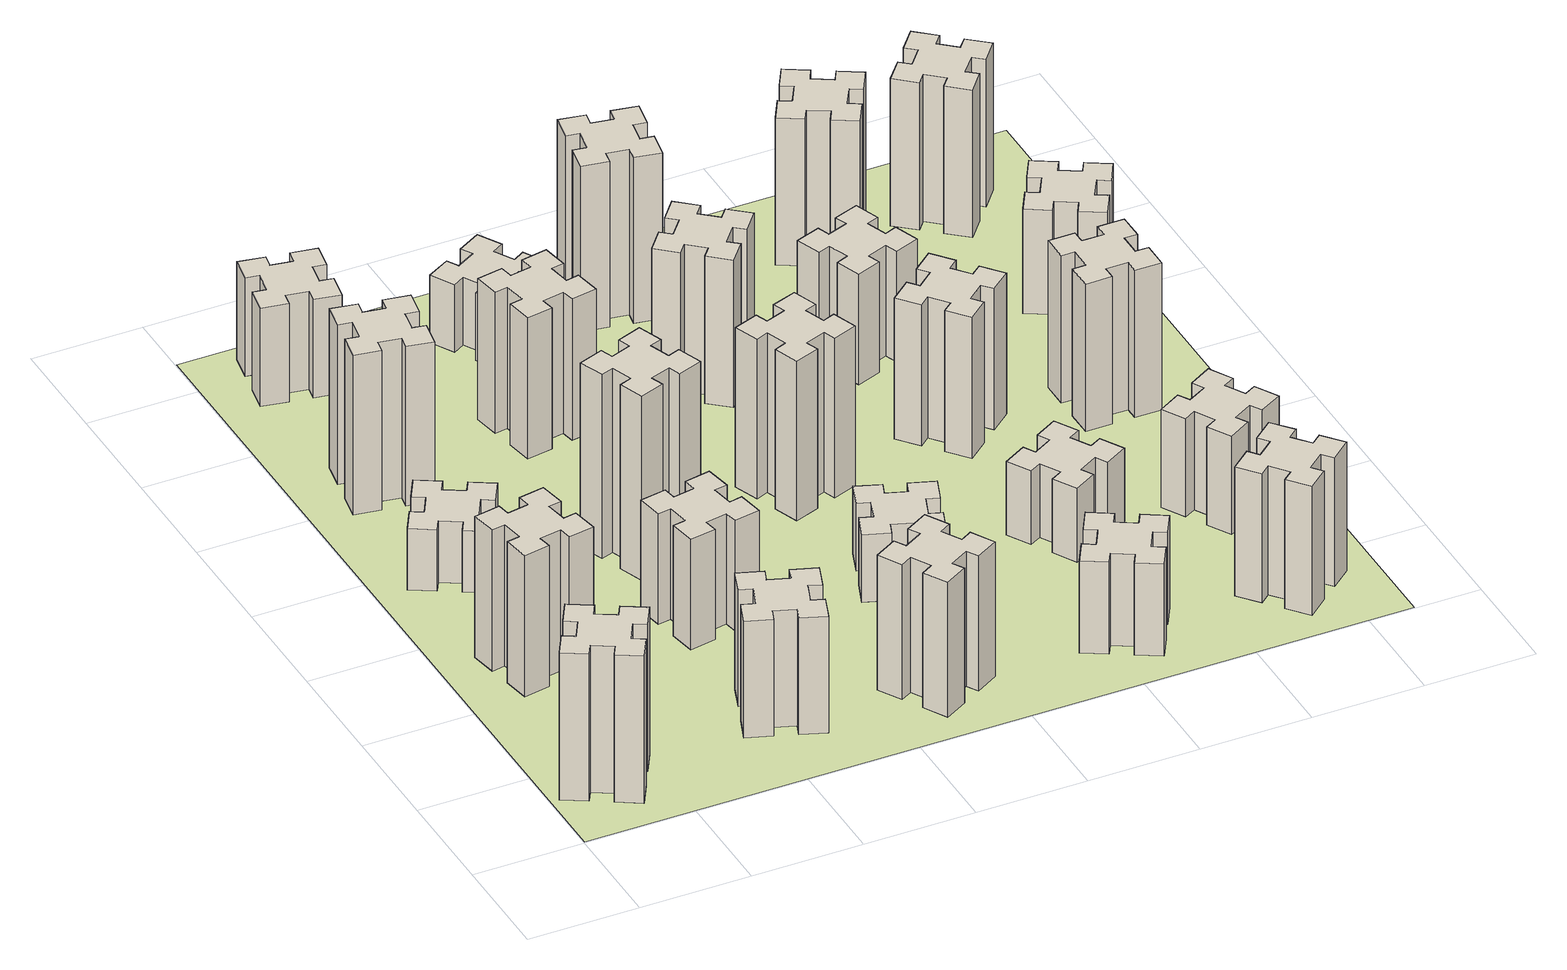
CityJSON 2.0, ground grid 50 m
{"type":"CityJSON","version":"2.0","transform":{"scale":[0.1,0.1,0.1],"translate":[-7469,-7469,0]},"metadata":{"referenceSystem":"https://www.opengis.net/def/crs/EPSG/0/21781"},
"CityObjects":{
"building1":{"type":"Building","attributes":{"class":"1000","function":"1000","usage":"1000","yearOfConstruction":2016,"roofType":"1000","measuredHeight":72,"storeysAboveGround":30,"storeysBelowGround":0},"geometry":[{"type":"Solid","lod":"1","boundaries":[[[[0,1,2,3,4,5,6,7,8,9,10,11,12,13,14,15,16,17,18,19]],[[17,16,20,21]],[[16,15,22,20]],[[15,14,23,22]],[[14,13,24,23]],[[13,12,25,24]],[[12,11,26,25]],[[11,10,27,26]],[[10,9,28,27]],[[9,8,29,28]],[[8,7,30,29]],[[7,6,31,30]],[[6,5,32,31]],[[5,4,33,32]],[[4,3,34,33]],[[3,2,35,34]],[[2,1,36,35]],[[1,0,37,36]],[[0,19,38,37]],[[19,18,39,38]],[[18,17,21,39]],[[24,25,26,27,28,29,30,31,32,33,34,35,36,37,38,39,21,20,22,23]]]]}]},
"building2":{"type":"Building","attributes":{"class":"1000","function":"1000","usage":"1000","yearOfConstruction":2016,"roofType":"1000","measuredHeight":69,"storeysAboveGround":30,"storeysBelowGround":0},"geometry":[{"type":"Solid","lod":"1","boundaries":[[[[40,41,42,43,44,45,46,47,48,49,50,51,52,53,54,55,56,57,58,59]],[[57,56,60,61]],[[56,55,62,60]],[[55,54,63,62]],[[54,53,64,63]],[[53,52,65,64]],[[52,51,66,65]],[[51,50,67,66]],[[50,49,68,67]],[[49,48,69,68]],[[48,47,70,69]],[[47,46,71,70]],[[46,45,72,71]],[[45,44,73,72]],[[44,43,74,73]],[[43,42,75,74]],[[42,41,76,75]],[[41,40,77,76]],[[40,59,78,77]],[[59,58,79,78]],[[58,57,61,79]],[[64,65,66,67,68,69,70,71,72,73,74,75,76,77,78,79,61,60,62,63]]]]}]},
"building3":{"type":"Building","attributes":{"class":"1000","function":"1000","usage":"1000","yearOfConstruction":2016,"roofType":"1000","measuredHeight":30,"storeysAboveGround":30,"storeysBelowGround":0},"geometry":[{"type":"Solid","lod":"1","boundaries":[[[[80,81,82,83,84,85,86,87,88,89,90,91,92,93,94,95,96,97,98,99]],[[97,96,100,101]],[[96,95,102,100]],[[95,94,103,102]],[[94,93,104,103]],[[93,92,105,104]],[[92,91,106,105]],[[91,90,107,106]],[[90,89,108,107]],[[89,88,109,108]],[[88,87,110,109]],[[87,86,111,110]],[[86,85,112,111]],[[85,84,113,112]],[[84,83,114,113]],[[83,82,115,114]],[[82,81,116,115]],[[81,80,117,116]],[[80,99,118,117]],[[99,98,119,118]],[[98,97,101,119]],[[104,105,106,107,108,109,110,111,112,113,114,115,116,117,118,119,101,100,102,103]]]]}]},
"building4":{"type":"Building","attributes":{"class":"1000","function":"1000","usage":"1000","yearOfConstruction":2016,"roofType":"1000","measuredHeight":78,"storeysAboveGround":30,"storeysBelowGround":0},"geometry":[{"type":"Solid","lod":"1","boundaries":[[[[120,121,122,123,124,125,126,127,128,129,130,131,132,133,134,135,136,137,138,139]],[[137,136,140,141]],[[136,135,142,140]],[[135,134,143,142]],[[134,133,144,143]],[[133,132,145,144]],[[132,131,146,145]],[[131,130,147,146]],[[130,129,148,147]],[[129,128,149,148]],[[128,127,150,149]],[[127,126,151,150]],[[126,125,152,151]],[[125,124,153,152]],[[124,123,154,153]],[[123,122,155,154]],[[122,121,156,155]],[[121,120,157,156]],[[120,139,158,157]],[[139,138,159,158]],[[138,137,141,159]],[[144,145,146,147,148,149,150,151,152,153,154,155,156,157,158,159,141,140,142,143]]]]}]},
"building5":{"type":"Building","attributes":{"class":"1000","function":"1000","usage":"1000","yearOfConstruction":2016,"roofType":"1000","measuredHeight":57,"storeysAboveGround":30,"storeysBelowGround":0},"geometry":[{"type":"Solid","lod":"1","boundaries":[[[[160,161,162,163,164,165,166,167,168,169,170,171,172,173,174,175,176,177,178,179]],[[177,176,180,181]],[[176,175,182,180]],[[175,174,183,182]],[[174,173,184,183]],[[173,172,185,184]],[[172,171,186,185]],[[171,170,187,186]],[[170,169,188,187]],[[169,168,189,188]],[[168,167,190,189]],[[167,166,191,190]],[[166,165,192,191]],[[165,164,193,192]],[[164,163,194,193]],[[163,162,195,194]],[[162,161,196,195]],[[161,160,197,196]],[[160,179,198,197]],[[179,178,199,198]],[[178,177,181,199]],[[184,185,186,187,188,189,190,191,192,193,194,195,196,197,198,199,181,180,182,183]]]]}]},
"building6":{"type":"Building","attributes":{"class":"1000","function":"1000","usage":"1000","yearOfConstruction":2016,"roofType":"1000","measuredHeight":48,"storeysAboveGround":30,"storeysBelowGround":0},"geometry":[{"type":"Solid","lod":"1","boundaries":[[[[200,201,202,203,204,205,206,207,208,209,210,211,212,213,214,215,216,217,218,219]],[[217,216,220,221]],[[216,215,222,220]],[[215,214,223,222]],[[214,213,224,223]],[[213,212,225,224]],[[212,211,226,225]],[[211,210,227,226]],[[210,209,228,227]],[[209,208,229,228]],[[208,207,230,229]],[[207,206,231,230]],[[206,205,232,231]],[[205,204,233,232]],[[204,203,234,233]],[[203,202,235,234]],[[202,201,236,235]],[[201,200,237,236]],[[200,219,238,237]],[[219,218,239,238]],[[218,217,221,239]],[[224,225,226,227,228,229,230,231,232,233,234,235,236,237,238,239,221,220,222,223]]]]}]},
"building7":{"type":"Building","attributes":{"class":"1000","function":"1000","usage":"1000","yearOfConstruction":2016,"roofType":"1000","measuredHeight":54,"storeysAboveGround":30,"storeysBelowGround":0},"geometry":[{"type":"Solid","lod":"1","boundaries":[[[[240,241,242,243,244,245,246,247,248,249,250,251,252,253,254,255,256,257,258,259]],[[257,256,260,261]],[[256,255,262,260]],[[255,254,263,262]],[[254,253,264,263]],[[253,252,265,264]],[[252,251,266,265]],[[251,250,267,266]],[[250,249,268,267]],[[249,248,269,268]],[[248,247,270,269]],[[247,246,271,270]],[[246,245,272,271]],[[245,244,273,272]],[[244,243,274,273]],[[243,242,275,274]],[[242,241,276,275]],[[241,240,277,276]],[[240,259,278,277]],[[259,258,279,278]],[[258,257,261,279]],[[264,265,266,267,268,269,270,271,272,273,274,275,276,277,278,279,261,260,262,263]]]]}]},
"building8":{"type":"Building","attributes":{"class":"1000","function":"1000","usage":"1000","yearOfConstruction":2016,"roofType":"1000","measuredHeight":90,"storeysAboveGround":30,"storeysBelowGround":0},"geometry":[{"type":"Solid","lod":"1","boundaries":[[[[280,281,282,283,284,285,286,287,288,289,290,291,292,293,294,295,296,297,298,299]],[[297,296,300,301]],[[296,295,302,300]],[[295,294,303,302]],[[294,293,304,303]],[[293,292,305,304]],[[292,291,306,305]],[[291,290,307,306]],[[290,289,308,307]],[[289,288,309,308]],[[288,287,310,309]],[[287,286,311,310]],[[286,285,312,311]],[[285,284,313,312]],[[284,283,314,313]],[[283,282,315,314]],[[282,281,316,315]],[[281,280,317,316]],[[280,299,318,317]],[[299,298,319,318]],[[298,297,301,319]],[[304,305,306,307,308,309,310,311,312,313,314,315,316,317,318,319,301,300,302,303]]]]}]},
"building9":{"type":"Building","attributes":{"class":"1000","function":"1000","usage":"1000","yearOfConstruction":2016,"roofType":"1000","measuredHeight":66,"storeysAboveGround":30,"storeysBelowGround":0},"geometry":[{"type":"Solid","lod":"1","boundaries":[[[[320,321,322,323,324,325,326,327,328,329,330,331,332,333,334,335,336,337,338,339]],[[337,336,340,341]],[[336,335,342,340]],[[335,334,343,342]],[[334,333,344,343]],[[333,332,345,344]],[[332,331,346,345]],[[331,330,347,346]],[[330,329,348,347]],[[329,328,349,348]],[[328,327,350,349]],[[327,326,351,350]],[[326,325,352,351]],[[325,324,353,352]],[[324,323,354,353]],[[323,322,355,354]],[[322,321,356,355]],[[321,320,357,356]],[[320,339,358,357]],[[339,338,359,358]],[[338,337,341,359]],[[344,345,346,347,348,349,350,351,352,353,354,355,356,357,358,359,341,340,342,343]]]]}]},
"building10":{"type":"Building","attributes":{"class":"1000","function":"1000","usage":"1000","yearOfConstruction":2016,"roofType":"1000","measuredHeight":69,"storeysAboveGround":30,"storeysBelowGround":0},"geometry":[{"type":"Solid","lod":"1","boundaries":[[[[360,361,362,363,364,365,366,367,368,369,370,371,372,373,374,375,376,377,378,379]],[[377,376,380,381]],[[376,375,382,380]],[[375,374,383,382]],[[374,373,384,383]],[[373,372,385,384]],[[372,371,386,385]],[[371,370,387,386]],[[370,369,388,387]],[[369,368,389,388]],[[368,367,390,389]],[[367,366,391,390]],[[366,365,392,391]],[[365,364,393,392]],[[364,363,394,393]],[[363,362,395,394]],[[362,361,396,395]],[[361,360,397,396]],[[360,379,398,397]],[[379,378,399,398]],[[378,377,381,399]],[[384,385,386,387,388,389,390,391,392,393,394,395,396,397,398,399,381,380,382,383]]]]}]},
"building11":{"type":"Building","attributes":{"class":"1000","function":"1000","usage":"1000","yearOfConstruction":2016,"roofType":"1000","measuredHeight":33,"storeysAboveGround":30,"storeysBelowGround":0},"geometry":[{"type":"Solid","lod":"1","boundaries":[[[[400,401,402,403,404,405,406,407,408,409,410,411,412,413,414,415,416,417,418,419]],[[417,416,420,421]],[[416,415,422,420]],[[415,414,423,422]],[[414,413,424,423]],[[413,412,425,424]],[[412,411,426,425]],[[411,410,427,426]],[[410,409,428,427]],[[409,408,429,428]],[[408,407,430,429]],[[407,406,431,430]],[[406,405,432,431]],[[405,404,433,432]],[[404,403,434,433]],[[403,402,435,434]],[[402,401,436,435]],[[401,400,437,436]],[[400,419,438,437]],[[419,418,439,438]],[[418,417,421,439]],[[424,425,426,427,428,429,430,431,432,433,434,435,436,437,438,439,421,420,422,423]]]]}]},
"building12":{"type":"Building","attributes":{"class":"1000","function":"1000","usage":"1000","yearOfConstruction":2016,"roofType":"1000","measuredHeight":33,"storeysAboveGround":30,"storeysBelowGround":0},"geometry":[{"type":"Solid","lod":"1","boundaries":[[[[440,441,442,443,444,445,446,447,448,449,450,451,452,453,454,455,456,457,458,459]],[[457,456,460,461]],[[456,455,462,460]],[[455,454,463,462]],[[454,453,464,463]],[[453,452,465,464]],[[452,451,466,465]],[[451,450,467,466]],[[450,449,468,467]],[[449,448,469,468]],[[448,447,470,469]],[[447,446,471,470]],[[446,445,472,471]],[[445,444,473,472]],[[444,443,474,473]],[[443,442,475,474]],[[442,441,476,475]],[[441,440,477,476]],[[440,459,478,477]],[[459,458,479,478]],[[458,457,461,479]],[[464,465,466,467,468,469,470,471,472,473,474,475,476,477,478,479,461,460,462,463]]]]}]},
"building13":{"type":"Building","attributes":{"class":"1000","function":"1000","usage":"1000","yearOfConstruction":2016,"roofType":"1000","measuredHeight":78,"storeysAboveGround":30,"storeysBelowGround":0},"geometry":[{"type":"Solid","lod":"1","boundaries":[[[[480,481,482,483,484,485,486,487,488,489,490,491,492,493,494,495,496,497,498,499]],[[497,496,500,501]],[[496,495,502,500]],[[495,494,503,502]],[[494,493,504,503]],[[493,492,505,504]],[[492,491,506,505]],[[491,490,507,506]],[[490,489,508,507]],[[489,488,509,508]],[[488,487,510,509]],[[487,486,511,510]],[[486,485,512,511]],[[485,484,513,512]],[[484,483,514,513]],[[483,482,515,514]],[[482,481,516,515]],[[481,480,517,516]],[[480,499,518,517]],[[499,498,519,518]],[[498,497,501,519]],[[504,505,506,507,508,509,510,511,512,513,514,515,516,517,518,519,501,500,502,503]]]]}]},
"building14":{"type":"Building","attributes":{"class":"1000","function":"1000","usage":"1000","yearOfConstruction":2016,"roofType":"1000","measuredHeight":72,"storeysAboveGround":30,"storeysBelowGround":0},"geometry":[{"type":"Solid","lod":"1","boundaries":[[[[520,521,522,523,524,525,526,527,528,529,530,531,532,533,534,535,536,537,538,539]],[[537,536,540,541]],[[536,535,542,540]],[[535,534,543,542]],[[534,533,544,543]],[[533,532,545,544]],[[532,531,546,545]],[[531,530,547,546]],[[530,529,548,547]],[[529,528,549,548]],[[528,527,550,549]],[[527,526,551,550]],[[526,525,552,551]],[[525,524,553,552]],[[524,523,554,553]],[[523,522,555,554]],[[522,521,556,555]],[[521,520,557,556]],[[520,539,558,557]],[[539,538,559,558]],[[538,537,541,559]],[[544,545,546,547,548,549,550,551,552,553,554,555,556,557,558,559,541,540,542,543]]]]}]},
"building15":{"type":"Building","attributes":{"class":"1000","function":"1000","usage":"1000","yearOfConstruction":2016,"roofType":"1000","measuredHeight":45,"storeysAboveGround":30,"storeysBelowGround":0},"geometry":[{"type":"Solid","lod":"1","boundaries":[[[[560,561,562,563,564,565,566,567,568,569,570,571,572,573,574,575,576,577,578,579]],[[577,576,580,581]],[[576,575,582,580]],[[575,574,583,582]],[[574,573,584,583]],[[573,572,585,584]],[[572,571,586,585]],[[571,570,587,586]],[[570,569,588,587]],[[569,568,589,588]],[[568,567,590,589]],[[567,566,591,590]],[[566,565,592,591]],[[565,564,593,592]],[[564,563,594,593]],[[563,562,595,594]],[[562,561,596,595]],[[561,560,597,596]],[[560,579,598,597]],[[579,578,599,598]],[[578,577,581,599]],[[584,585,586,587,588,589,590,591,592,593,594,595,596,597,598,599,581,580,582,583]]]]}]},
"building16":{"type":"Building","attributes":{"class":"1000","function":"1000","usage":"1000","yearOfConstruction":2016,"roofType":"1000","measuredHeight":81,"storeysAboveGround":30,"storeysBelowGround":0},"geometry":[{"type":"Solid","lod":"1","boundaries":[[[[600,601,602,603,604,605,606,607,608,609,610,611,612,613,614,615,616,617,618,619]],[[617,616,620,621]],[[616,615,622,620]],[[615,614,623,622]],[[614,613,624,623]],[[613,612,625,624]],[[612,611,626,625]],[[611,610,627,626]],[[610,609,628,627]],[[609,608,629,628]],[[608,607,630,629]],[[607,606,631,630]],[[606,605,632,631]],[[605,604,633,632]],[[604,603,634,633]],[[603,602,635,634]],[[602,601,636,635]],[[601,600,637,636]],[[600,619,638,637]],[[619,618,639,638]],[[618,617,621,639]],[[624,625,626,627,628,629,630,631,632,633,634,635,636,637,638,639,621,620,622,623]]]]}]},
"building17":{"type":"Building","attributes":{"class":"1000","function":"1000","usage":"1000","yearOfConstruction":2016,"roofType":"1000","measuredHeight":36,"storeysAboveGround":30,"storeysBelowGround":0},"geometry":[{"type":"Solid","lod":"1","boundaries":[[[[640,641,642,643,644,645,646,647,648,649,650,651,652,653,654,655,656,657,658,659]],[[657,656,660,661]],[[656,655,662,660]],[[655,654,663,662]],[[654,653,664,663]],[[653,652,665,664]],[[652,651,666,665]],[[651,650,667,666]],[[650,649,668,667]],[[649,648,669,668]],[[648,647,670,669]],[[647,646,671,670]],[[646,645,672,671]],[[645,644,673,672]],[[644,643,674,673]],[[643,642,675,674]],[[642,641,676,675]],[[641,640,677,676]],[[640,659,678,677]],[[659,658,679,678]],[[658,657,661,679]],[[664,665,666,667,668,669,670,671,672,673,674,675,676,677,678,679,661,660,662,663]]]]}]},
"building18":{"type":"Building","attributes":{"class":"1000","function":"1000","usage":"1000","yearOfConstruction":2016,"roofType":"1000","measuredHeight":69,"storeysAboveGround":30,"storeysBelowGround":0},"geometry":[{"type":"Solid","lod":"1","boundaries":[[[[680,681,682,683,684,685,686,687,688,689,690,691,692,693,694,695,696,697,698,699]],[[697,696,700,701]],[[696,695,702,700]],[[695,694,703,702]],[[694,693,704,703]],[[693,692,705,704]],[[692,691,706,705]],[[691,690,707,706]],[[690,689,708,707]],[[689,688,709,708]],[[688,687,710,709]],[[687,686,711,710]],[[686,685,712,711]],[[685,684,713,712]],[[684,683,714,713]],[[683,682,715,714]],[[682,681,716,715]],[[681,680,717,716]],[[680,699,718,717]],[[699,698,719,718]],[[698,697,701,719]],[[704,705,706,707,708,709,710,711,712,713,714,715,716,717,718,719,701,700,702,703]]]]}]},
"building19":{"type":"Building","attributes":{"class":"1000","function":"1000","usage":"1000","yearOfConstruction":2016,"roofType":"1000","measuredHeight":54,"storeysAboveGround":30,"storeysBelowGround":0},"geometry":[{"type":"Solid","lod":"1","boundaries":[[[[720,721,722,723,724,725,726,727,728,729,730,731,732,733,734,735,736,737,738,739]],[[737,736,740,741]],[[736,735,742,740]],[[735,734,743,742]],[[734,733,744,743]],[[733,732,745,744]],[[732,731,746,745]],[[731,730,747,746]],[[730,729,748,747]],[[729,728,749,748]],[[728,727,750,749]],[[727,726,751,750]],[[726,725,752,751]],[[725,724,753,752]],[[724,723,754,753]],[[723,722,755,754]],[[722,721,756,755]],[[721,720,757,756]],[[720,739,758,757]],[[739,738,759,758]],[[738,737,741,759]],[[744,745,746,747,748,749,750,751,752,753,754,755,756,757,758,759,741,740,742,743]]]]}]},
"building20":{"type":"Building","attributes":{"class":"1000","function":"1000","usage":"1000","yearOfConstruction":2016,"roofType":"1000","measuredHeight":63,"storeysAboveGround":30,"storeysBelowGround":0},"geometry":[{"type":"Solid","lod":"1","boundaries":[[[[760,761,762,763,764,765,766,767,768,769,770,771,772,773,774,775,776,777,778,779]],[[777,776,780,781]],[[776,775,782,780]],[[775,774,783,782]],[[774,773,784,783]],[[773,772,785,784]],[[772,771,786,785]],[[771,770,787,786]],[[770,769,788,787]],[[769,768,789,788]],[[768,767,790,789]],[[767,766,791,790]],[[766,765,792,791]],[[765,764,793,792]],[[764,763,794,793]],[[763,762,795,794]],[[762,761,796,795]],[[761,760,797,796]],[[760,779,798,797]],[[779,778,799,798]],[[778,777,781,799]],[[784,785,786,787,788,789,790,791,792,793,794,795,796,797,798,799,781,780,782,783]]]]}]},
"building21":{"type":"Building","attributes":{"class":"1000","function":"1000","usage":"1000","yearOfConstruction":2016,"roofType":"1000","measuredHeight":48,"storeysAboveGround":30,"storeysBelowGround":0},"geometry":[{"type":"Solid","lod":"1","boundaries":[[[[800,801,802,803,804,805,806,807,808,809,810,811,812,813,814,815,816,817,818,819]],[[817,816,820,821]],[[816,815,822,820]],[[815,814,823,822]],[[814,813,824,823]],[[813,812,825,824]],[[812,811,826,825]],[[811,810,827,826]],[[810,809,828,827]],[[809,808,829,828]],[[808,807,830,829]],[[807,806,831,830]],[[806,805,832,831]],[[805,804,833,832]],[[804,803,834,833]],[[803,802,835,834]],[[802,801,836,835]],[[801,800,837,836]],[[800,819,838,837]],[[819,818,839,838]],[[818,817,821,839]],[[824,825,826,827,828,829,830,831,832,833,834,835,836,837,838,839,821,820,822,823]]]]}]},
"building22":{"type":"Building","attributes":{"class":"1000","function":"1000","usage":"1000","yearOfConstruction":2016,"roofType":"1000","measuredHeight":72,"storeysAboveGround":30,"storeysBelowGround":0},"geometry":[{"type":"Solid","lod":"1","boundaries":[[[[840,841,842,843,844,845,846,847,848,849,850,851,852,853,854,855,856,857,858,859]],[[857,856,860,861]],[[856,855,862,860]],[[855,854,863,862]],[[854,853,864,863]],[[853,852,865,864]],[[852,851,866,865]],[[851,850,867,866]],[[850,849,868,867]],[[849,848,869,868]],[[848,847,870,869]],[[847,846,871,870]],[[846,845,872,871]],[[845,844,873,872]],[[844,843,874,873]],[[843,842,875,874]],[[842,841,876,875]],[[841,840,877,876]],[[840,859,878,877]],[[859,858,879,878]],[[858,857,861,879]],[[864,865,866,867,868,869,870,871,872,873,874,875,876,877,878,879,861,860,862,863]]]]}]},
"building23":{"type":"Building","attributes":{"class":"1000","function":"1000","usage":"1000","yearOfConstruction":2016,"roofType":"1000","measuredHeight":72,"storeysAboveGround":30,"storeysBelowGround":0},"geometry":[{"type":"Solid","lod":"1","boundaries":[[[[880,881,882,883,884,885,886,887,888,889,890,891,892,893,894,895,896,897,898,899]],[[897,896,900,901]],[[896,895,902,900]],[[895,894,903,902]],[[894,893,904,903]],[[893,892,905,904]],[[892,891,906,905]],[[891,890,907,906]],[[890,889,908,907]],[[889,888,909,908]],[[888,887,910,909]],[[887,886,911,910]],[[886,885,912,911]],[[885,884,913,912]],[[884,883,914,913]],[[883,882,915,914]],[[882,881,916,915]],[[881,880,917,916]],[[880,899,918,917]],[[899,898,919,918]],[[898,897,901,919]],[[904,905,906,907,908,909,910,911,912,913,914,915,916,917,918,919,901,900,902,903]]]]}]},
"building24":{"type":"Building","attributes":{"class":"1000","function":"1000","usage":"1000","yearOfConstruction":2016,"roofType":"1000","measuredHeight":51,"storeysAboveGround":30,"storeysBelowGround":0},"geometry":[{"type":"Solid","lod":"1","boundaries":[[[[920,921,922,923,924,925,926,927,928,929,930,931,932,933,934,935,936,937,938,939]],[[937,936,940,941]],[[936,935,942,940]],[[935,934,943,942]],[[934,933,944,943]],[[933,932,945,944]],[[932,931,946,945]],[[931,930,947,946]],[[930,929,948,947]],[[929,928,949,948]],[[928,927,950,949]],[[927,926,951,950]],[[926,925,952,951]],[[925,924,953,952]],[[924,923,954,953]],[[923,922,955,954]],[[922,921,956,955]],[[921,920,957,956]],[[920,939,958,957]],[[939,938,959,958]],[[938,937,941,959]],[[944,945,946,947,948,949,950,951,952,953,954,955,956,957,958,959,941,940,942,943]]]]}]},
"building25":{"type":"Building","attributes":{"class":"1000","function":"1000","usage":"1000","yearOfConstruction":2016,"roofType":"1000","measuredHeight":72,"storeysAboveGround":30,"storeysBelowGround":0},"geometry":[{"type":"Solid","lod":"1","boundaries":[[[[960,961,962,963,964,965,966,967,968,969,970,971,972,973,974,975,976,977,978,979]],[[977,976,980,981]],[[976,975,982,980]],[[975,974,983,982]],[[974,973,984,983]],[[973,972,985,984]],[[972,971,986,985]],[[971,970,987,986]],[[970,969,988,987]],[[969,968,989,988]],[[968,967,990,989]],[[967,966,991,990]],[[966,965,992,991]],[[965,964,993,992]],[[964,963,994,993]],[[963,962,995,994]],[[962,961,996,995]],[[961,960,997,996]],[[960,979,998,997]],[[979,978,999,998]],[[978,977,981,999]],[[984,985,986,987,988,989,990,991,992,993,994,995,996,997,998,999,981,980,982,983]]]]}]},
"landuse1":{"type":"LandUse","attributes":{"name":"plot1","function":"1010"},"geometry":[{"type":"MultiSurface","lod":"1","boundaries":[[[1000,1001,1002,1003]]]}]}
},
"vertices":[
[177,305,0],[264,255,0],[234,203,0],[338,143,0],[398,247,0],[346,277,0],[396,364,0],[448,334,0],[508,438,0],[404,498,0],[374,446,0],[287,496,0],[317,548,0],[213,608,0],[153,504,0],[205,474,0],[155,387,0],[103,417,0],[43,313,0],[147,253,0],[155,387,720],[103,417,720],[205,474,720],[153,504,720],[213,608,720],[317,548,720],[287,496,720],[374,446,720],[404,498,720],[508,438,720],[448,334,720],[396,364,720],[346,277,720],[398,247,720],[338,143,720],[234,203,720],[264,255,720],[177,305,720],[147,253,720],[43,313,720],
[492,1185,0],[475,1284,0],[534,1294,0],[513,1412,0],[395,1391,0],[405,1332,0],[307,1315,0],[297,1374,0],[178,1353,0],[199,1235,0],[258,1245,0],[276,1147,0],[217,1137,0],[237,1018,0],[356,1039,0],[345,1098,0],[444,1116,0],[454,1057,0],[572,1077,0],[551,1196,0],[444,1116,690],[454,1057,690],[345,1098,690],[356,1039,690],[237,1018,690],[217,1137,690],[276,1147,690],[258,1245,690],[199,1235,690],[178,1353,690],[297,1374,690],[307,1315,690],[405,1332,690],[395,1391,690],[513,1412,690],[534,1294,690],[475,1284,690],[492,1185,690],[551,1196,690],[572,1077,690],
[277,1885,0],[364,1835,0],[334,1783,0],[438,1723,0],[498,1827,0],[446,1857,0],[496,1944,0],[548,1914,0],[608,2018,0],[504,2078,0],[474,2026,0],[387,2076,0],[417,2128,0],[313,2188,0],[253,2084,0],[305,2054,0],[255,1967,0],[203,1997,0],[143,1893,0],[247,1833,0],[255,1967,300],[203,1997,300],[305,2054,300],[253,2084,300],[313,2188,300],[417,2128,300],[387,2076,300],[474,2026,300],[504,2078,300],[608,2018,300],[548,1914,300],[496,1944,300],[446,1857,300],[498,1827,300],[438,1723,300],[334,1783,300],[364,1835,300],[277,1885,300],[247,1833,300],[143,1893,300],
[475,2527,0],[492,2625,0],[551,2615,0],[572,2733,0],[454,2754,0],[444,2695,0],[345,2712,0],[356,2771,0],[237,2792,0],[217,2674,0],[276,2664,0],[258,2565,0],[199,2576,0],[178,2457,0],[297,2437,0],[307,2496,0],[405,2478,0],[395,2419,0],[513,2398,0],[534,2517,0],[405,2478,780],[395,2419,780],[307,2496,780],[297,2437,780],[178,2457,780],[199,2576,780],[258,2565,780],[276,2664,780],[217,2674,780],[237,2792,780],[356,2771,780],[345,2712,780],[444,2695,780],[454,2754,780],[572,2733,780],[551,2615,780],[492,2625,780],[475,2527,780],[534,2517,780],[513,2398,780],
[1202,391,0],[1236,485,0],[1292,464,0],[1333,577,0],[1220,618,0],[1200,562,0],[1106,596,0],[1127,652,0],[1014,693,0],[973,580,0],[1029,560,0],[995,466,0],[939,487,0],[897,374,0],[1010,333,0],[1031,389,0],[1125,355,0],[1104,299,0],[1217,257,0],[1258,370,0],[1125,355,570],[1104,299,570],[1031,389,570],[1010,333,570],[897,374,570],[939,487,570],[995,466,570],[1029,560,570],[973,580,570],[1014,693,570],[1127,652,570],[1106,596,570],[1200,562,570],[1220,618,570],[1333,577,570],[1292,464,570],[1236,485,570],[1202,391,570],[1258,370,570],[1217,257,570],
[444,3535,0],[345,3552,0],[356,3611,0],[237,3632,0],[217,3514,0],[276,3504,0],[258,3405,0],[199,3416,0],[178,3297,0],[297,3277,0],[307,3336,0],[405,3318,0],[395,3259,0],[513,3238,0],[534,3357,0],[475,3367,0],[492,3465,0],[551,3455,0],[572,3573,0],[454,3594,0],[492,3465,480],[551,3455,480],[475,3367,480],[534,3357,480],[513,3238,480],[395,3259,480],[405,3318,480],[307,3336,480],[297,3277,480],[178,3297,480],[199,3416,480],[258,3405,480],[276,3504,480],[217,3514,480],[237,3632,480],[356,3611,480],[345,3552,480],[444,3535,480],[454,3594,480],[572,3573,480],
[1232,1185,0],[1215,1284,0],[1274,1294,0],[1253,1412,0],[1135,1391,0],[1145,1332,0],[1047,1315,0],[1037,1374,0],[918,1353,0],[939,1235,0],[998,1245,0],[1016,1147,0],[957,1137,0],[977,1018,0],[1096,1039,0],[1085,1098,0],[1184,1116,0],[1194,1057,0],[1312,1077,0],[1291,1196,0],[1184,1116,540],[1194,1057,540],[1085,1098,540],[1096,1039,540],[977,1018,540],[957,1137,540],[1016,1147,540],[998,1245,540],[939,1235,540],[918,1353,540],[1037,1374,540],[1047,1315,540],[1145,1332,540],[1135,1391,540],[1253,1412,540],[1274,1294,540],[1215,1284,540],[1232,1185,540],[1291,1196,540],[1312,1077,540],
[1236,1746,0],[1202,1840,0],[1258,1860,0],[1217,1973,0],[1104,1932,0],[1125,1876,0],[1031,1842,0],[1010,1898,0],[897,1857,0],[939,1744,0],[995,1765,0],[1029,1671,0],[973,1650,0],[1014,1537,0],[1127,1579,0],[1106,1635,0],[1200,1669,0],[1220,1613,0],[1333,1654,0],[1292,1767,0],[1200,1669,900],[1220,1613,900],[1106,1635,900],[1127,1579,900],[1014,1537,900],[973,1650,900],[1029,1671,900],[995,1765,900],[939,1744,900],[897,1857,900],[1010,1898,900],[1031,1842,900],[1125,1876,900],[1104,1932,900],[1217,1973,900],[1258,1860,900],[1202,1840,900],[1236,1746,900],[1292,1767,900],[1333,1654,900],
[1635,364,0],[1685,277,0],[1633,247,0],[1693,143,0],[1797,203,0],[1767,255,0],[1854,305,0],[1884,253,0],[1988,313,0],[1928,417,0],[1876,387,0],[1826,474,0],[1878,504,0],[1818,608,0],[1714,548,0],[1744,496,0],[1657,446,0],[1627,498,0],[1523,438,0],[1583,334,0],[1657,446,660],[1627,498,660],[1744,496,660],[1714,548,660],[1818,608,660],[1878,504,660],[1826,474,660],[1876,387,660],[1928,417,660],[1988,313,660],[1884,253,660],[1854,305,660],[1767,255,660],[1797,203,660],[1693,143,660],[1633,247,660],[1685,277,660],[1635,364,660],[1583,334,660],[1523,438,660],
[1232,2665,0],[1215,2764,0],[1274,2774,0],[1253,2892,0],[1135,2871,0],[1145,2812,0],[1047,2795,0],[1037,2854,0],[918,2833,0],[939,2715,0],[998,2725,0],[1016,2627,0],[957,2617,0],[977,2498,0],[1096,2519,0],[1085,2578,0],[1184,2596,0],[1194,2537,0],[1312,2557,0],[1291,2676,0],[1184,2596,690],[1194,2537,690],[1085,2578,690],[1096,2519,690],[977,2498,690],[957,2617,690],[1016,2627,690],[998,2725,690],[939,2715,690],[918,2833,690],[1037,2854,690],[1047,2795,690],[1145,2812,690],[1135,2871,690],[1253,2892,690],[1274,2774,690],[1215,2764,690],[1232,2665,690],[1291,2676,690],[1312,2557,690],
[1336,3347,0],[1286,3434,0],[1338,3464,0],[1278,3568,0],[1174,3508,0],[1204,3456,0],[1117,3406,0],[1087,3458,0],[983,3398,0],[1043,3294,0],[1095,3324,0],[1145,3237,0],[1093,3207,0],[1153,3103,0],[1257,3163,0],[1227,3215,0],[1314,3265,0],[1344,3213,0],[1448,3273,0],[1388,3377,0],[1314,3265,330],[1344,3213,330],[1227,3215,330],[1257,3163,330],[1153,3103,330],[1093,3207,330],[1145,3237,330],[1095,3324,330],[1043,3294,330],[983,3398,330],[1087,3458,330],[1117,3406,330],[1204,3456,330],[1174,3508,330],[1278,3568,330],[1338,3464,330],[1286,3434,330],[1336,3347,330],[1388,3377,330],[1448,3273,330],
[1871,1029,0],[1965,995,0],[1944,939,0],[2057,897,0],[2098,1010,0],[2042,1031,0],[2076,1125,0],[2132,1104,0],[2173,1217,0],[2060,1258,0],[2040,1202,0],[1946,1236,0],[1967,1292,0],[1854,1333,0],[1813,1220,0],[1869,1200,0],[1835,1106,0],[1779,1127,0],[1737,1014,0],[1850,973,0],[1835,1106,330],[1779,1127,330],[1869,1200,330],[1813,1220,330],[1854,1333,330],[1967,1292,330],[1946,1236,330],[2040,1202,330],[2060,1258,330],[2173,1217,330],[2132,1104,330],[2076,1125,330],[2042,1031,330],[2098,1010,330],[2057,897,330],[1944,939,330],[1965,995,330],[1871,1029,330],[1850,973,330],[1737,1014,330],
[1976,1846,0],[1942,1940,0],[1998,1960,0],[1957,2073,0],[1844,2032,0],[1865,1976,0],[1771,1942,0],[1750,1998,0],[1637,1957,0],[1679,1844,0],[1735,1865,0],[1769,1771,0],[1713,1750,0],[1754,1637,0],[1867,1679,0],[1846,1735,0],[1940,1769,0],[1960,1713,0],[2073,1754,0],[2032,1867,0],[1940,1769,780],[1960,1713,780],[1846,1735,780],[1867,1679,780],[1754,1637,780],[1713,1750,780],[1769,1771,780],[1735,1865,780],[1679,1844,780],[1637,1957,780],[1750,1998,780],[1771,1942,780],[1865,1976,780],[1844,2032,780],[1957,2073,780],[1998,1960,780],[1942,1940,780],[1976,1846,780],[2032,1867,780],[2073,1754,780],
[1907,2586,0],[1972,2663,0],[2018,2624,0],[2095,2716,0],[2003,2793,0],[1964,2747,0],[1888,2812,0],[1926,2858,0],[1834,2935,0],[1757,2843,0],[1803,2804,0],[1739,2728,0],[1693,2766,0],[1616,2674,0],[1708,2597,0],[1746,2643,0],[1823,2579,0],[1784,2533,0],[1876,2456,0],[1953,2548,0],[1823,2579,720],[1784,2533,720],[1746,2643,720],[1708,2597,720],[1616,2674,720],[1693,2766,720],[1739,2728,720],[1803,2804,720],[1757,2843,720],[1834,2935,720],[1926,2858,720],[1888,2812,720],[1964,2747,720],[2003,2793,720],[2095,2716,720],[2018,2624,720],[1972,2663,720],[1907,2586,720],[1953,2548,720],[1876,2456,720],
[2497,305,0],[2584,255,0],[2554,203,0],[2658,143,0],[2718,247,0],[2666,277,0],[2716,364,0],[2768,334,0],[2828,438,0],[2724,498,0],[2694,446,0],[2607,496,0],[2637,548,0],[2533,608,0],[2473,504,0],[2525,474,0],[2475,387,0],[2423,417,0],[2363,313,0],[2467,253,0],[2475,387,450],[2423,417,450],[2525,474,450],[2473,504,450],[2533,608,450],[2637,548,450],[2607,496,450],[2694,446,450],[2724,498,450],[2828,438,450],[2768,334,450],[2716,364,450],[2666,277,450],[2718,247,450],[2658,143,450],[2554,203,450],[2584,255,450],[2497,305,450],[2467,253,450],[2363,313,450],
[1687,3236,0],[1785,3218,0],[1775,3159,0],[1893,3138,0],[1914,3257,0],[1855,3267,0],[1872,3365,0],[1931,3355,0],[1952,3473,0],[1834,3494,0],[1824,3435,0],[1725,3452,0],[1736,3511,0],[1617,3532,0],[1597,3414,0],[1656,3404,0],[1638,3305,0],[1579,3316,0],[1558,3197,0],[1677,3177,0],[1638,3305,810],[1579,3316,810],[1656,3404,810],[1597,3414,810],[1617,3532,810],[1736,3511,810],[1725,3452,810],[1824,3435,810],[1834,3494,810],[1952,3473,810],[1931,3355,810],[1872,3365,810],[1855,3267,810],[1914,3257,810],[1893,3138,810],[1775,3159,810],[1785,3218,810],[1687,3236,810],[1677,3177,810],[1558,3197,810],
[2575,1104,0],[2625,1017,0],[2573,987,0],[2633,883,0],[2737,943,0],[2707,995,0],[2794,1045,0],[2824,993,0],[2928,1053,0],[2868,1157,0],[2816,1127,0],[2766,1214,0],[2818,1244,0],[2758,1348,0],[2654,1288,0],[2684,1236,0],[2597,1186,0],[2567,1238,0],[2463,1178,0],[2523,1074,0],[2597,1186,360],[2567,1238,360],[2684,1236,360],[2654,1288,360],[2758,1348,360],[2818,1244,360],[2766,1214,360],[2816,1127,360],[2868,1157,360],[2928,1053,360],[2824,993,360],[2794,1045,360],[2707,995,360],[2737,943,360],[2633,883,360],[2573,987,360],[2625,1017,360],[2575,1104,360],[2523,1074,360],[2463,1178,360],
[2628,1839,0],[2704,1903,0],[2743,1857,0],[2835,1934,0],[2758,2026,0],[2712,1988,0],[2647,2064,0],[2693,2103,0],[2616,2195,0],[2524,2118,0],[2563,2072,0],[2486,2007,0],[2448,2053,0],[2356,1976,0],[2433,1884,0],[2479,1923,0],[2543,1846,0],[2497,1808,0],[2574,1716,0],[2666,1793,0],[2543,1846,690],[2497,1808,690],[2479,1923,690],[2433,1884,690],[2356,1976,690],[2448,2053,690],[2486,2007,690],[2563,2072,690],[2524,2118,690],[2616,2195,690],[2693,2103,690],[2647,2064,690],[2712,1988,690],[2758,2026,690],[2835,1934,690],[2743,1857,690],[2704,1903,690],[2628,1839,690],[2666,1793,690],[2574,1716,690],
[2375,2605,0],[2409,2511,0],[2353,2490,0],[2394,2377,0],[2507,2419,0],[2486,2475,0],[2580,2509,0],[2600,2453,0],[2713,2494,0],[2672,2607,0],[2616,2586,0],[2582,2680,0],[2638,2700,0],[2597,2813,0],[2484,2772,0],[2505,2716,0],[2411,2682,0],[2390,2738,0],[2277,2697,0],[2319,2584,0],[2411,2682,540],[2390,2738,540],[2505,2716,540],[2484,2772,540],[2597,2813,540],[2638,2700,540],[2582,2680,540],[2616,2586,540],[2672,2607,540],[2713,2494,540],[2600,2453,540],[2580,2509,540],[2486,2475,540],[2507,2419,540],[2394,2377,540],[2353,2490,540],[2409,2511,540],[2375,2605,540],[2319,2584,540],[2277,2697,540],
[3368,259,0],[3444,323,0],[3483,277,0],[3575,354,0],[3498,446,0],[3452,408,0],[3387,484,0],[3433,523,0],[3356,615,0],[3264,538,0],[3303,492,0],[3226,427,0],[3188,473,0],[3096,396,0],[3173,304,0],[3219,343,0],[3283,266,0],[3237,228,0],[3314,136,0],[3406,213,0],[3283,266,630],[3237,228,630],[3219,343,630],[3173,304,630],[3096,396,630],[3188,473,630],[3226,427,630],[3303,492,630],[3264,538,630],[3356,615,630],[3433,523,630],[3387,484,630],[3452,408,630],[3498,446,630],[3575,354,630],[3483,277,630],[3444,323,630],[3368,259,630],[3406,213,630],[3314,136,630],
[3456,1027,0],[3406,1114,0],[3458,1144,0],[3398,1248,0],[3294,1188,0],[3324,1136,0],[3237,1086,0],[3207,1138,0],[3103,1078,0],[3163,974,0],[3215,1004,0],[3265,917,0],[3213,887,0],[3273,783,0],[3377,843,0],[3347,895,0],[3434,945,0],[3464,893,0],[3568,953,0],[3508,1057,0],[3434,945,480],[3464,893,480],[3347,895,480],[3377,843,480],[3273,783,480],[3213,887,480],[3265,917,480],[3215,1004,480],[3163,974,480],[3103,1078,480],[3207,1138,480],[3237,1086,480],[3324,1136,480],[3294,1188,480],[3398,1248,480],[3458,1144,480],[3406,1114,480],[3456,1027,480],[3508,1057,480],[3568,953,480],
[2625,3434,0],[2575,3347,0],[2523,3377,0],[2463,3273,0],[2567,3213,0],[2597,3265,0],[2684,3215,0],[2654,3163,0],[2758,3103,0],[2818,3207,0],[2766,3237,0],[2816,3324,0],[2868,3294,0],[2928,3398,0],[2824,3458,0],[2794,3406,0],[2707,3456,0],[2737,3508,0],[2633,3568,0],[2573,3464,0],[2707,3456,720],[2737,3508,720],[2794,3406,720],[2824,3458,720],[2928,3398,720],[2868,3294,720],[2816,3324,720],[2766,3237,720],[2818,3207,720],[2758,3103,720],[2654,3163,720],[2684,3215,720],[2597,3265,720],[2567,3213,720],[2463,3273,720],[2523,3377,720],[2575,3347,720],[2625,3434,720],[2573,3464,720],[2633,3568,720],
[3125,1905,0],[3125,1805,0],[3065,1805,0],[3065,1685,0],[3185,1685,0],[3185,1745,0],[3285,1745,0],[3285,1685,0],[3405,1685,0],[3405,1805,0],[3345,1805,0],[3345,1905,0],[3405,1905,0],[3405,2025,0],[3285,2025,0],[3285,1965,0],[3185,1965,0],[3185,2025,0],[3065,2025,0],[3065,1905,0],[3185,1965,720],[3185,2025,720],[3285,1965,720],[3285,2025,720],[3405,2025,720],[3405,1905,720],[3345,1905,720],[3345,1805,720],[3405,1805,720],[3405,1685,720],[3285,1685,720],[3285,1745,720],[3185,1745,720],[3185,1685,720],[3065,1685,720],[3065,1805,720],[3125,1805,720],[3125,1905,720],[3065,1905,720],[3065,2025,720],
[3534,2666,0],[3447,2716,0],[3477,2768,0],[3373,2828,0],[3313,2724,0],[3365,2694,0],[3315,2607,0],[3263,2637,0],[3203,2533,0],[3307,2473,0],[3337,2525,0],[3424,2475,0],[3394,2423,0],[3498,2363,0],[3558,2467,0],[3506,2497,0],[3556,2584,0],[3608,2554,0],[3668,2658,0],[3564,2718,0],[3556,2584,510],[3608,2554,510],[3506,2497,510],[3558,2467,510],[3498,2363,510],[3394,2423,510],[3424,2475,510],[3337,2525,510],[3307,2473,510],[3203,2533,510],[3263,2637,510],[3315,2607,510],[3365,2694,510],[3313,2724,510],[3373,2828,510],[3477,2768,510],[3447,2716,510],[3534,2666,510],[3564,2718,510],[3668,2658,510],
[3126,3283,0],[3203,3219,0],[3164,3173,0],[3256,3096,0],[3333,3188,0],[3287,3226,0],[3352,3303,0],[3398,3264,0],[3475,3356,0],[3383,3433,0],[3344,3387,0],[3268,3452,0],[3306,3498,0],[3214,3575,0],[3137,3483,0],[3183,3444,0],[3119,3368,0],[3073,3406,0],[2996,3314,0],[3088,3237,0],[3119,3368,720],[3073,3406,720],[3183,3444,720],[3137,3483,720],[3214,3575,720],[3306,3498,720],[3268,3452,720],[3344,3387,720],[3383,3433,720],[3475,3356,720],[3398,3264,720],[3352,3303,720],[3287,3226,720],[3333,3188,720],[3256,3096,720],[3164,3173,720],[3203,3219,720],[3126,3283,720],[3088,3237,720],[2996,3314,720],
[5,3705,0],[3705,3705,0],[3705,5,0],[5,5,0]
]}
